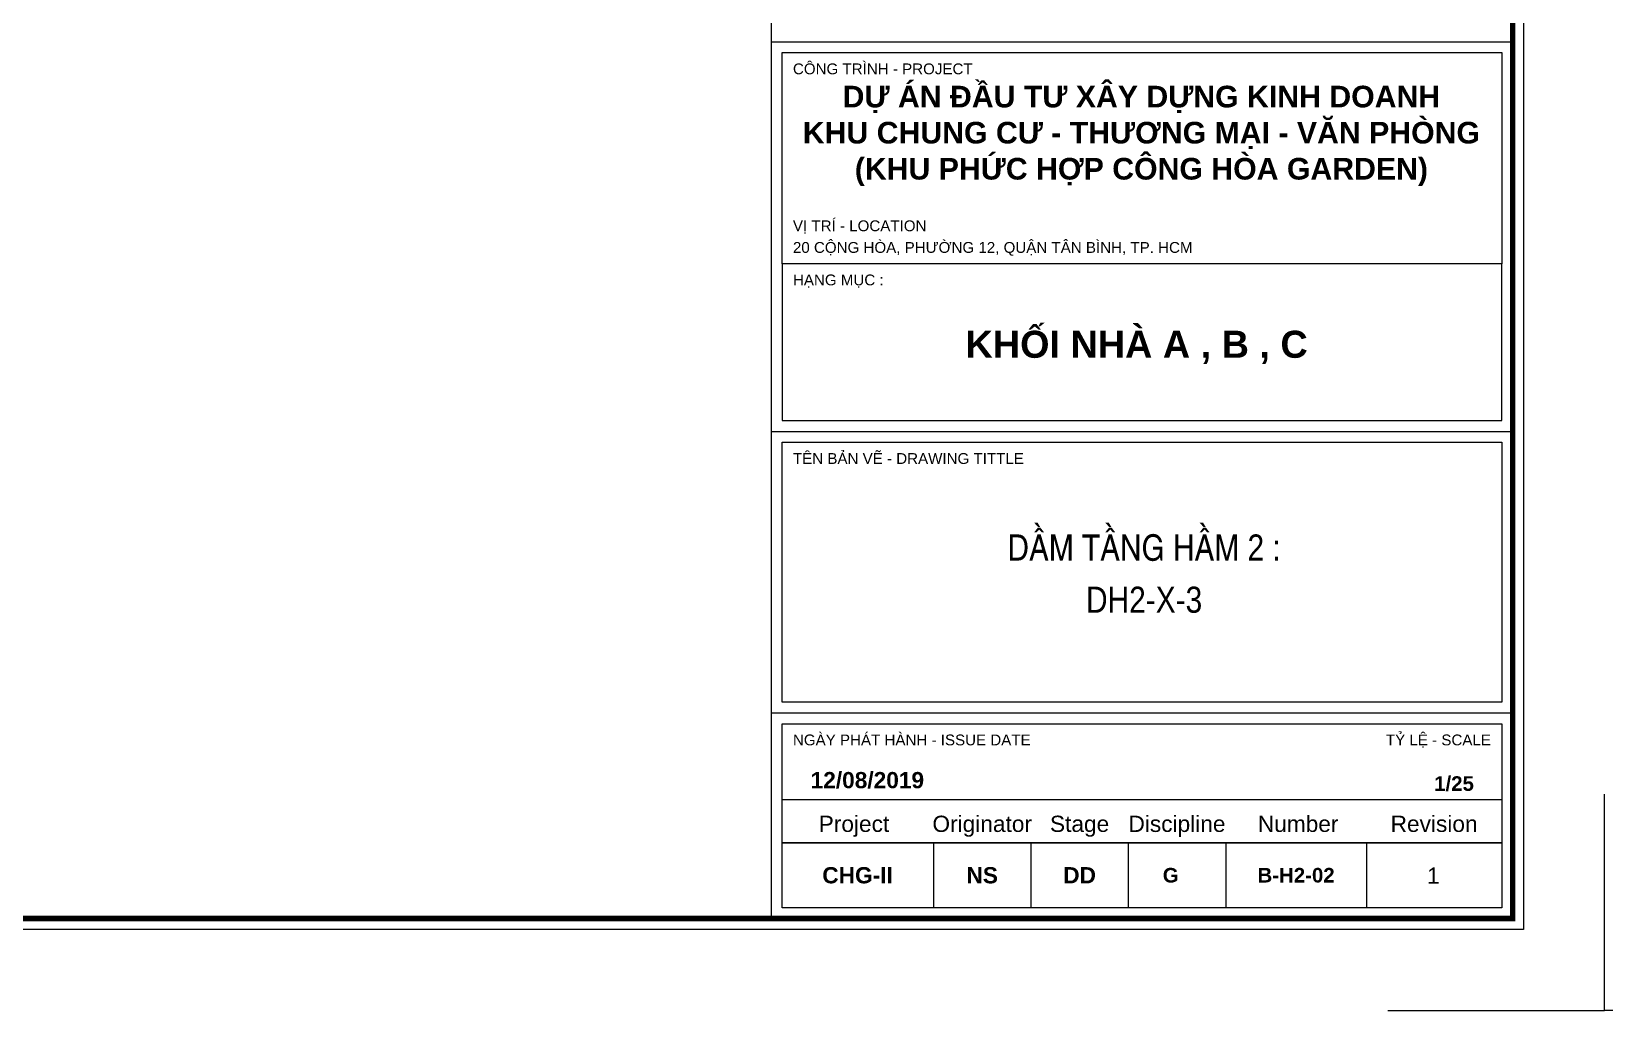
# Model space of a CAD drawing. Header units: millimetres. Extents: x 3014920 to 3563667, y -1638653 to -1356471.
# Drawn here: x 3054667 to 3062204, y -1601326 to -1596636 of the extents above; entities that cross this region are included whole.
import ezdxf
from ezdxf.enums import TextEntityAlignment as Align
from ezdxf.xclip import XClip

# ---------------------------------------------------------------- set-up
doc = ezdxf.new("R2010")
doc.units = ezdxf.units.MM
doc.header["$MEASUREMENT"] = 0
doc.header["$XCLIPFRAME"] = 0
doc.linetypes.add('CENTER', pattern=[2, 1.25, -0.25, 0.25, -0.25])
doc.layers.get('0').update_dxf_attribs({"lineweight": 9})
doc.layers.get('Defpoints').update_dxf_attribs({"color": 10, "lineweight": 0})
for name, color, linetype, lineweight in [('CHUNHO', 7, 'CENTER', 13), ('CHUTO', 51, 'Continuous', 15), ('CTHEP', 50, 'Continuous', 50), ('DBAO', 90, 'Continuous', 13)]:
    doc.layers.add(name, color=color, linetype=linetype, lineweight=lineweight)
doc.styles.add('ArialB', font='arialbd.ttf')
doc.styles.add('CHG_XX_Khung ten$0$A1 BORDER$0$ARIAL', font='arial.ttf')
doc.styles.add('CHG_XX_Khung ten$0$A1 BORDER$0$Arial - Bold', font='arialbd.ttf', dxfattribs={"height": 2.5})
doc.styles.add('CHG_XX_Khung ten$0$arial', font='arial.ttf')
doc.styles.add('Star-HelCon', font='VHELVCN_0.TTF')

# ---------------------------------------------------------------- blocks, each defined once
blk = doc.blocks.new('2X-6')
at = {"layer": 'CTHEP'}
blk.add_line((62408.63368, 325.00001), (-295.8093, 325), dxfattribs=at)
for points in [[(-320.00014, 595.00141), (-320.00014, 795), (62463.59072, 795)], [(-320.00014, -145), (62469.99431, -144.99999), (62469.99431, -144.99999)]]:
    blk.add_lwpolyline(points, dxfattribs=at)
blk = doc.blocks.new('CHG_XX_Khung ten')
for p, q in [((687, 577), (687, 17)), ((687, 179), (824, 179)), ((687, 107), (824, 107)), ((687, 55), (824, 55))]:
    blk.add_line(p, q)
at = {"linetype": 'Continuous'}
for p, q in [((689, 39), (822, 39)), ((716.98, 31), (716.98, 19)), ((734.98, 31), (734.98, 19)), ((752.98, 31), (752.98, 19)), ((770.98, 31), (770.98, 19)), ((797, 31), (797, 19))]:
    blk.add_line(p, q, dxfattribs=at)
blk.add_lwpolyline([(15, 579), (826, 579), (826, 15), (15, 15)], close=True)
at = {"color": 4, "linetype": 'Continuous', "const_width": 1}
blk.add_lwpolyline([(17, 577), (824, 577), (824, 17), (17, 17)], close=True, dxfattribs=at)
at = {"linetype": 'Continuous'}
for points in [[(689, 177), (822, 177), (822, 138), (689, 138)], [(689, 109), (822, 109), (822, 138), (689, 138)], [(689, 105), (822, 105), (822, 57), (689, 57)], [(689, 53), (822, 53), (822, 31), (689, 31)], [(822, 19), (689, 19), (689, 31), (822, 31)]]:
    blk.add_lwpolyline(points, close=True, dxfattribs=at)
at = {"layer": 'Defpoints', "color": 1, "ltscale": 2}
for points in [[(40.06, 0), (0, 0), (0, 40)], [(800.94, 0), (841, 0), (841, 40)]]:
    blk.add_lwpolyline(points, dxfattribs=at)
at = {"style": 'CHG_XX_Khung ten$0$A1 BORDER$0$ARIAL'}
for s, p in [('CÔNG TRÌNH - PROJECT', (691, 174)), ('VỊ TRÍ - LOCATION', (691, 145)), ('20 CỘNG HÒA, PHƯỜNG 12, QUẬN TÂN BÌNH, TP. HCM', (691, 141)), ('HẠNG MỤC :', (691, 135)), ('TÊN BẢN VẼ - DRAWING TITTLE', (691, 102)), ('NGÀY PHÁT HÀNH - ISSUE DATE', (691, 50))]:
    blk.add_text(s, height=2, dxfattribs=at).set_placement(p, align=Align.MIDDLE_LEFT)
blk.add_text('TỶ LỆ - SCALE', height=2, dxfattribs=at).set_placement((820, 50), align=Align.MIDDLE_RIGHT)
for s, style, p in [('12/08/2019', 'CHG_XX_Khung ten$0$A1 BORDER$0$Arial - Bold', (704.75, 42.57)), ('Project', 'CHG_XX_Khung ten$0$A1 BORDER$0$ARIAL', (702.28, 34.5)), ('Originator', 'CHG_XX_Khung ten$0$A1 BORDER$0$ARIAL', (725.98, 34.5)), ('Stage', 'CHG_XX_Khung ten$0$A1 BORDER$0$ARIAL', (743.98, 34.5)), ('Discipline', 'CHG_XX_Khung ten$0$A1 BORDER$0$ARIAL', (761.98, 34.5)), ('Number', 'CHG_XX_Khung ten$0$A1 BORDER$0$ARIAL', (784.37, 34.5)), ('Revision', 'CHG_XX_Khung ten$0$A1 BORDER$0$ARIAL', (809.5, 34.5)), ('CHG-II', 'CHG_XX_Khung ten$0$A1 BORDER$0$Arial - Bold', (702.94, 25)), ('NS', 'CHG_XX_Khung ten$0$A1 BORDER$0$Arial - Bold', (725.98, 25)), ('DD', 'CHG_XX_Khung ten$0$A1 BORDER$0$Arial - Bold', (743.98, 25)), ('1', 'CHG_XX_Khung ten$0$arial', (809.36, 24.93))]:
    blk.add_text(s, height=3, dxfattribs=dict(style=style)).set_placement(p, align=Align.MIDDLE_CENTER)
at = {"attachment_point": 2, "style": 'CHG_XX_Khung ten$0$A1 BORDER$0$Arial - Bold'}
for s, insert, char_height, width in [('DỰ ÁN ĐẦU TƯ XÂY DỰNG KINH DOANH\\PKHU CHUNG CƯ - THƯƠNG MẠI - VĂN PHÒNG\\P(KHU PHỨC HỢP CÔNG HÒA GARDEN)', (755.4, 170.88), 4, 159.8745), ('KHỐI NHÀ A , B , C', (754.52, 125.61), 5, 104.1229)]:
    blk.add_mtext(s, dxfattribs=dict(at, insert=insert, char_height=char_height, width=width))

msp = doc.modelspace()

# ---------------------------------------------------------------- block references
at = {"layer": 'DBAO'}
ref = msp.add_blockref('2X-6', (3058646.11534, -1597433.7557), dxfattribs=at)
XClip(ref).set_block_clipping_path([(47785.81711381, -1679.7416241438), (63090.6771627329, 2032.9573523358)])

# ---------------------------------------------------------------- texts
at = {"layer": 'CHUNHO', "style": 'Star-HelCon'}
for s, p in [('DAÀM TAÀNG HAÀM 2 :', (3059998.05867, -1599170.90776)), ('DH2-X-3', (3059998.05867, -1599420.90776))]:
    msp.add_text(s, height=125, dxfattribs=at).set_placement(p, align=Align.CENTER)
at = {"layer": 'CHUTO', "color": 7, "style": 'ArialB'}
msp.add_text('1/25', height=70, dxfattribs=at).set_placement((3061387.86323, -1600274.23201))
for s, p in [('G', (3060125.5086, -1600713.28276)), ('B-H2-02', (3060726.1681, -1600713.28276))]:
    msp.add_text(s, height=70, dxfattribs=at).set_placement(p, align=Align.CENTER)

# ---------------------------------------------------------------- next in the draw order: block references
at = {"color": 5, "xscale": 25.92478421704392, "yscale": 25.92478421704392, "zscale": 25.92478421704392}
msp.add_blockref('CHG_XX_Khung ten', (3040401.37088, -1601326.46106), dxfattribs=at)

# ---------------------------------------------------------------- next in the draw order: block references
msp.add_blockref('CHG_XX_Khung ten', (3062204.1144, -1601326.46106), dxfattribs=at)

doc.saveas('drawing.dxf')
